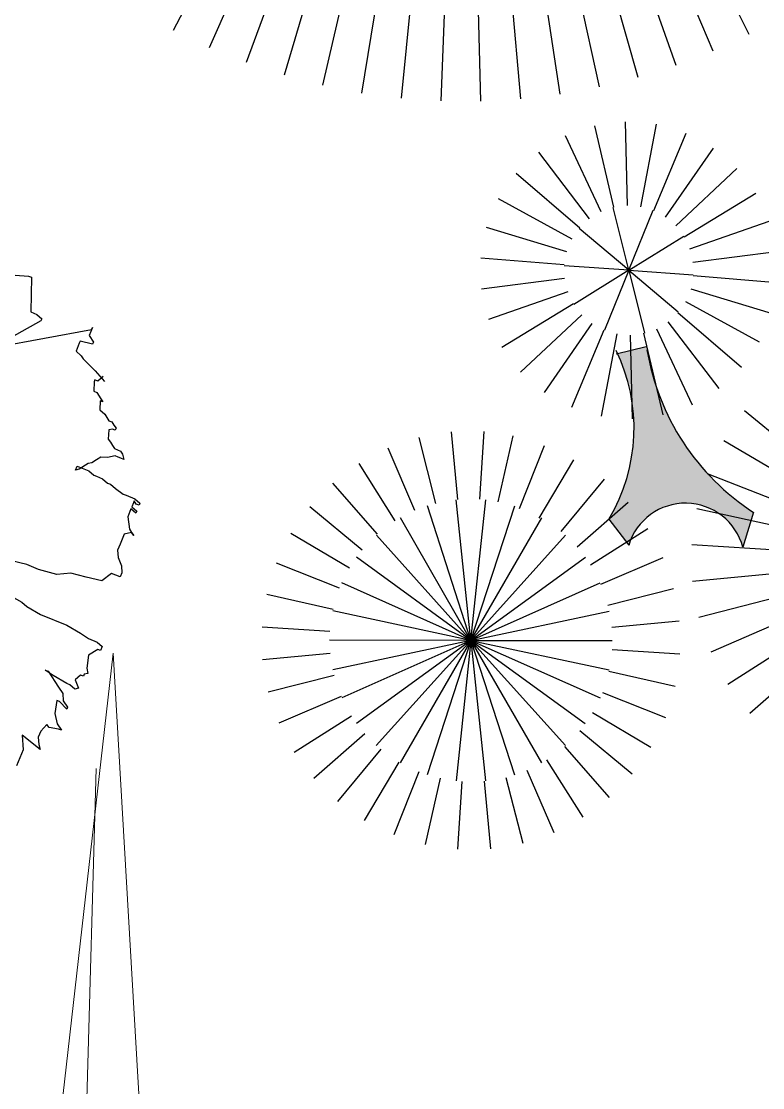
# Model space of a CAD drawing. Header units: millimetres. Extents: x 111 to 1506, y 14 to 566.
# Drawn here: x 209.143 to 211.185, y 111.682 to 114.618 of the extents above; entities that cross this region are included whole.
import ezdxf

# ---------------------------------------------------------------- set-up
doc = ezdxf.new("R2010")
doc.units = ezdxf.units.MM
doc.layers.add('fer', color=8, linetype='Continuous')
doc.layers.add('FURN', color=253, linetype='Continuous')
doc.layers.add('Trees', color=82, linetype='Continuous', lineweight=0)

# ---------------------------------------------------------------- blocks, each defined once
blk = doc.blocks.new('km')
at = {"layer": 'FURN', "color": 62}
for p, q in [((1581.2444, 47.5173), (1582.1269, 48.5232)), ((1581.3296, 47.5666), (1582.2071, 48.4483)), ((1581.4229, 47.6072), (1582.2823, 48.3686)), ((1581.5223, 47.6371), (1582.3525, 48.2842)), ((1581.6259, 47.6551), (1582.4172, 48.1956)), ((1581.7319, 47.6606), (1582.4761, 48.1032)), ((1581.8384, 47.6531), (1582.5292, 48.0072)), ((1581.9436, 47.6325), (1582.5762, 47.908)), ((1582.0458, 47.5991), (1582.6168, 47.8062)), ((1582.1434, 47.5532), (1582.6509, 47.7019)), ((1582.2348, 47.4955), (1582.6785, 47.5957)), ((1582.3185, 47.4268), (1582.6993, 47.4881)), ((1582.3931, 47.3482), (1582.7133, 47.3793)), ((1582.4575, 47.2609), (1582.7204, 47.2698)), ((1580.9754, 47.2108), (1582.7207, 47.1601)), ((1582.5515, 47.0656), (1582.7141, 47.0506))]:
    blk.add_line(p, q, dxfattribs=at)
blk = doc.blocks.new('0Q62D')
at = {"color": 0, "linetype": 'ByBlock'}
for p, q in [((0.05, -1.18), (0, -0.42)), ((0.12, -0.52), (0.05, -1.18)), ((0.04, -1.08), (0.05, -0.56))]:
    blk.add_line(p, q, dxfattribs=at)
blk = doc.blocks.new('*E434321')
at = {"layer": 'Trees', "linetype": 'ByBlock', "xscale": -0.3276657665147431, "yscale": 0.3276657665147695, "zscale": 0.3276657665147513, "rotation": 77.65882791872079}
blk.add_blockref('0Q62D', (0.57083, -0.51709), dxfattribs=at)
blk = doc.blocks.new('tr')
at = {"layer": 'fer', "color": 97}
for p, q in [((1378.7648, 206.7174), (1378.7707, 206.7347)), ((1378.7648, 206.7174), (1378.7707, 206.7347)), ((1378.7707, 206.7347), (1378.7827, 206.7347)), ((1378.7707, 206.7347), (1378.7707, 206.7347)), ((1378.7707, 206.7347), (1378.7827, 206.7347)), ((1378.7707, 206.7347), (1378.7707, 206.7347)), ((1378.7827, 206.7347), (1378.7827, 206.7261)), ((1378.7827, 206.7347), (1378.7827, 206.7261)), ((1378.7827, 206.7261), (1378.8065, 206.7087)), ((1378.7827, 206.7261), (1378.7827, 206.7261)), ((1378.7827, 206.7261), (1378.8065, 206.7087)), ((1378.7827, 206.7261), (1378.7827, 206.7261)), ((1378.8422, 206.7174), (1378.8541, 206.7261)), ((1378.8422, 206.7174), (1378.8541, 206.7261)), ((1378.8541, 206.7261), (1378.86, 206.7174)), ((1378.8541, 206.7261), (1378.8541, 206.7261)), ((1378.8541, 206.7261), (1378.86, 206.7174)), ((1378.8541, 206.7261), (1378.8541, 206.7261)), ((1378.4434, 206.6827), (1378.4494, 206.6914)), ((1378.4434, 206.6827), (1378.4494, 206.6914)), ((1378.4553, 206.7001), (1378.4494, 206.6914)), ((1378.4494, 206.6914), (1378.4553, 206.7001)), ((1378.4553, 206.7001), (1378.4494, 206.6914)), ((1378.4494, 206.6914), (1378.4553, 206.7001)), ((1378.4494, 206.6914), (1378.4613, 206.6741)), ((1378.4494, 206.6914), (1378.4613, 206.6741)), ((1378.5268, 206.6827), (1378.5446, 206.7001)), ((1378.5268, 206.6827), (1378.5446, 206.7001)), ((1378.5446, 206.7001), (1378.5625, 206.7087)), ((1378.5446, 206.7001), (1378.5625, 206.7087)), ((1378.5446, 206.7001), (1378.5446, 206.7001)), ((1378.5446, 206.7001), (1378.5446, 206.7001)), ((1378.5625, 206.7087), (1378.5744, 206.7087)), ((1378.5625, 206.7087), (1378.5625, 206.7087)), ((1378.5625, 206.7087), (1378.5744, 206.7087)), ((1378.5625, 206.7087), (1378.5625, 206.7087)), ((1378.5744, 206.7087), (1378.5744, 206.6827)), ((1378.5744, 206.7087), (1378.5744, 206.7087)), ((1378.5744, 206.7087), (1378.5744, 206.6827)), ((1378.5744, 206.7087), (1378.5744, 206.7087)), ((1378.7588, 206.6654), (1378.7648, 206.6914)), ((1378.7588, 206.6654), (1378.7648, 206.6914)), ((1378.7648, 206.6914), (1378.7648, 206.7174)), ((1378.7648, 206.6914), (1378.7648, 206.7174)), ((1378.8065, 206.7087), (1378.8422, 206.7174)), ((1378.8065, 206.7087), (1378.8422, 206.7174)), ((1378.86, 206.7174), (1378.866, 206.7174)), ((1378.86, 206.7174), (1378.866, 206.7174)), ((1378.866, 206.7174), (1378.866, 206.7087)), ((1378.866, 206.7174), (1378.866, 206.7087)), ((1378.866, 206.7087), (1378.8838, 206.7001)), ((1378.866, 206.7087), (1378.8838, 206.7001)), ((1378.8838, 206.7001), (1378.9017, 206.7174)), ((1378.8838, 206.7001), (1378.9017, 206.7174)), ((1378.9017, 206.7174), (1378.9076, 206.7087)), ((1378.9017, 206.7174), (1378.9076, 206.7087)), ((1378.9076, 206.7087), (1378.9017, 206.6914)), ((1378.9076, 206.7087), (1378.9017, 206.6914)), ((1378.9017, 206.6914), (1378.9017, 206.6827)), ((1378.9017, 206.6914), (1378.9017, 206.6827)), ((1378.9314, 206.6827), (1378.9493, 206.6914)), ((1378.9314, 206.6827), (1378.9493, 206.6914)), ((1378.9493, 206.6914), (1378.9612, 206.7087)), ((1378.9493, 206.6914), (1378.9612, 206.7087)), ((1378.9671, 206.7087), (1378.9552, 206.6827)), ((1378.9671, 206.7087), (1378.9552, 206.6827)), ((1378.9612, 206.7087), (1378.9671, 206.7087)), ((1378.9612, 206.7087), (1378.9671, 206.7087)), ((1378.9909, 206.6827), (1379.0147, 206.7001)), ((1378.9909, 206.6827), (1379.0147, 206.7001)), ((1379.0147, 206.7001), (1379.0266, 206.7174)), ((1379.0147, 206.7001), (1379.0266, 206.7174)), ((1379.0266, 206.7174), (1379.0266, 206.7087)), ((1379.0266, 206.7174), (1379.0266, 206.7087)), ((1379.0266, 206.7087), (1379.0326, 206.6827)), ((1379.0266, 206.7087), (1379.0326, 206.6827)), ((1378.3601, 206.6654), (1378.3661, 206.6827)), ((1378.3601, 206.6654), (1378.3661, 206.6827)), ((1378.3601, 206.6394), (1378.3601, 206.6654)), ((1378.3601, 206.6394), (1378.3601, 206.6654)), ((1378.3661, 206.6827), (1378.372, 206.6827)), ((1378.3661, 206.6827), (1378.372, 206.6827)), ((1378.372, 206.6741), (1378.3661, 206.6654)), ((1378.372, 206.6741), (1378.3661, 206.6654)), ((1378.3661, 206.6654), (1378.372, 206.6654)), ((1378.3661, 206.6654), (1378.372, 206.6654)), ((1378.372, 206.6827), (1378.372, 206.6741)), ((1378.372, 206.6827), (1378.372, 206.6741)), ((1378.372, 206.6654), (1378.3839, 206.6654)), ((1378.372, 206.6654), (1378.3839, 206.6654)), ((1378.3839, 206.6654), (1378.3899, 206.6827)), ((1378.3839, 206.6654), (1378.3899, 206.6827)), ((1378.3958, 206.6827), (1378.3899, 206.6654)), ((1378.3899, 206.6827), (1378.3958, 206.6827)), ((1378.3958, 206.6827), (1378.3899, 206.6654)), ((1378.3899, 206.6827), (1378.3958, 206.6827)), ((1378.3899, 206.6654), (1378.4137, 206.6654)), ((1378.3899, 206.6654), (1378.4137, 206.6654)), ((1378.4137, 206.6654), (1378.4434, 206.6827)), ((1378.4137, 206.6654), (1378.4434, 206.6827)), ((1378.4613, 206.6741), (1378.491, 206.6741)), ((1378.4613, 206.6741), (1378.491, 206.6741)), ((1378.491, 206.6741), (1378.5089, 206.6741)), ((1378.491, 206.6741), (1378.5089, 206.6741)), ((1378.5089, 206.6741), (1378.5268, 206.6827)), ((1378.5089, 206.6741), (1378.5268, 206.6827)), ((1378.5744, 206.6827), (1378.6041, 206.6654)), ((1378.5744, 206.6827), (1378.6041, 206.6654)), ((1378.6041, 206.6654), (1378.6101, 206.6221)), ((1378.6041, 206.6654), (1378.6101, 206.6221)), ((1378.7529, 206.6221), (1378.7588, 206.6654)), ((1378.7529, 206.6221), (1378.7588, 206.6654)), ((1378.8898, 206.6221), (1378.9195, 206.6654)), ((1378.8898, 206.6221), (1378.9195, 206.6654)), ((1378.9017, 206.6827), (1378.8957, 206.6394)), ((1378.9017, 206.6827), (1378.8957, 206.6394)), ((1378.9195, 206.6654), (1378.9314, 206.6827)), ((1378.9195, 206.6654), (1378.9314, 206.6827)), ((1378.9552, 206.6741), (1378.9909, 206.6827)), ((1378.9552, 206.6827), (1378.9552, 206.6741)), ((1378.9552, 206.6741), (1378.9909, 206.6827)), ((1378.9552, 206.6827), (1378.9552, 206.6741)), ((1379.0326, 206.6827), (1379.0266, 206.6741)), ((1379.0326, 206.6827), (1379.0266, 206.6741)), ((1379.0266, 206.6741), (1379.0505, 206.6654)), ((1379.0266, 206.6741), (1379.0505, 206.6654)), ((1379.0505, 206.6654), (1379.0683, 206.6654)), ((1379.0505, 206.6654), (1379.0683, 206.6654)), ((1379.0683, 206.6654), (1379.0862, 206.6741)), ((1379.0683, 206.6654), (1379.0862, 206.6741)), ((1379.0981, 206.6827), (1379.0802, 206.6221)), ((1379.0981, 206.6827), (1379.0802, 206.6221)), ((1379.0862, 206.6741), (1379.0981, 206.6827)), ((1379.0862, 206.6741), (1379.0981, 206.6827)), ((1378.3542, 206.6047), (1378.3601, 206.6307)), ((1378.3542, 206.6047), (1378.3601, 206.6307)), ((1378.3601, 206.6307), (1378.3601, 206.6394)), ((1378.3601, 206.6307), (1378.3601, 206.6394)), ((1378.8957, 206.6394), (1378.8898, 206.6134)), ((1378.8957, 206.6394), (1378.8898, 206.6134)), ((1379.0802, 206.6221), (1379.1159, 206.6394)), ((1379.0802, 206.6221), (1379.1159, 206.6394)), ((1379.1159, 206.6394), (1379.1635, 206.6394)), ((1379.1159, 206.6394), (1379.1635, 206.6394)), ((1378.3482, 206.5874), (1378.3542, 206.6047)), ((1378.3482, 206.5874), (1378.3542, 206.6047)), ((1378.6101, 206.6221), (1378.616, 206.5788)), ((1378.6101, 206.6221), (1378.616, 206.5788)), ((1378.7529, 206.5441), (1378.7529, 206.6221)), ((1378.7529, 206.5441), (1378.7529, 206.6221)), ((1378.8898, 206.6134), (1378.8898, 206.6221)), ((1378.8898, 206.6134), (1378.8898, 206.6221)), ((1378.253, 206.5788), (1378.259, 206.5874)), ((1378.253, 206.5788), (1378.259, 206.5874)), ((1378.253, 206.5614), (1378.253, 206.5788)), ((1378.253, 206.5614), (1378.253, 206.5788)), ((1378.259, 206.5874), (1378.2709, 206.5961)), ((1378.259, 206.5874), (1378.2709, 206.5961)), ((1378.259, 206.5874), (1378.259, 206.5874)), ((1378.259, 206.5874), (1378.259, 206.5874)), ((1378.2709, 206.5961), (1378.2709, 206.5874)), ((1378.2709, 206.5961), (1378.2709, 206.5874)), ((1378.2709, 206.5874), (1378.2709, 206.5788)), ((1378.2709, 206.5874), (1378.2709, 206.5788)), ((1378.2709, 206.5788), (1378.2709, 206.5701)), ((1378.2709, 206.5788), (1378.2709, 206.5788)), ((1378.2709, 206.5788), (1378.2709, 206.5701)), ((1378.2709, 206.5788), (1378.2709, 206.5788)), ((1378.3423, 206.5614), (1378.3482, 206.5788)), ((1378.3423, 206.5614), (1378.3482, 206.5788)), ((1378.3482, 206.5788), (1378.3482, 206.5874)), ((1378.3482, 206.5788), (1378.3482, 206.5874)), ((1378.616, 206.5788), (1378.6339, 206.5441)), ((1378.616, 206.5788), (1378.6339, 206.5441)), ((1378.1935, 206.5354), (1378.1994, 206.5441)), ((1378.1935, 206.5354), (1378.1994, 206.5441)), ((1378.1994, 206.5441), (1378.2054, 206.5441)), ((1378.1994, 206.5441), (1378.2054, 206.5441)), ((1378.2054, 206.5441), (1378.2054, 206.5354)), ((1378.2054, 206.5441), (1378.2054, 206.5441)), ((1378.2054, 206.5441), (1378.2054, 206.5354)), ((1378.2054, 206.5441), (1378.2054, 206.5441)), ((1378.2351, 206.5354), (1378.2411, 206.5441)), ((1378.2351, 206.5354), (1378.2411, 206.5441)), ((1378.2411, 206.5441), (1378.2471, 206.5528)), ((1378.2411, 206.5441), (1378.2471, 206.5528)), ((1378.2471, 206.5528), (1378.253, 206.5614)), ((1378.2471, 206.5528), (1378.253, 206.5614)), ((1378.2709, 206.5701), (1378.2828, 206.5528)), ((1378.2709, 206.5701), (1378.2828, 206.5528)), ((1378.2828, 206.5528), (1378.2887, 206.5354)), ((1378.2828, 206.5528), (1378.2887, 206.5354)), ((1378.3423, 206.5441), (1378.3423, 206.5614)), ((1378.3423, 206.5441), (1378.3423, 206.5614)), ((1378.3423, 206.5441), (1378.3423, 206.5441)), ((1378.3423, 206.5354), (1378.3423, 206.5441)), ((1378.3423, 206.5441), (1378.3423, 206.5441)), ((1378.3423, 206.5354), (1378.3423, 206.5441)), ((1378.6339, 206.5441), (1378.6398, 206.4921)), ((1378.6339, 206.5441), (1378.6398, 206.4921)), ((1378.7469, 206.5008), (1378.7529, 206.5441)), ((1378.7469, 206.5008), (1378.7529, 206.5441)), ((1378.1756, 206.5008), (1378.1875, 206.5181)), ((1378.1756, 206.5008), (1378.1875, 206.5181)), ((1378.1875, 206.5268), (1378.1935, 206.5354)), ((1378.1875, 206.5268), (1378.1935, 206.5354)), ((1378.1875, 206.5181), (1378.1875, 206.5268)), ((1378.1875, 206.5181), (1378.1875, 206.5268)), ((1378.2054, 206.5354), (1378.2113, 206.5268)), ((1378.2054, 206.5354), (1378.2054, 206.5354)), ((1378.2054, 206.5354), (1378.2113, 206.5268)), ((1378.2054, 206.5354), (1378.2054, 206.5354)), ((1378.2113, 206.5268), (1378.2351, 206.5354)), ((1378.2113, 206.5268), (1378.2351, 206.5354)), ((1378.2351, 206.5354), (1378.2351, 206.5354)), ((1378.2351, 206.5354), (1378.2351, 206.5354)), ((1378.2887, 206.5354), (1378.3006, 206.5268)), ((1378.2887, 206.5354), (1378.3006, 206.5268)), ((1378.3006, 206.5268), (1378.3125, 206.5181)), ((1378.3006, 206.5268), (1378.3125, 206.5181)), ((1378.3125, 206.5181), (1378.3185, 206.5094)), ((1378.3125, 206.5181), (1378.3185, 206.5094)), ((1378.3363, 206.5181), (1378.3423, 206.5354)), ((1378.3363, 206.5181), (1378.3423, 206.5354)), ((1378.3363, 206.4834), (1378.3363, 206.5181)), ((1378.3363, 206.4834), (1378.3363, 206.5181)), ((1378.1697, 206.4834), (1378.1756, 206.5008)), ((1378.1697, 206.4834), (1378.1756, 206.5008)), ((1378.3185, 206.5094), (1378.3423, 206.4921)), ((1378.3185, 206.5094), (1378.3423, 206.4921)), ((1378.3423, 206.4921), (1378.3482, 206.4834)), ((1378.3423, 206.4921), (1378.3482, 206.4834)), ((1378.6398, 206.4921), (1378.6398, 206.4574)), ((1378.6398, 206.4921), (1378.6398, 206.4574)), ((1378.741, 206.4834), (1378.7469, 206.5008)), ((1378.741, 206.4834), (1378.7469, 206.5008)), ((1378.0745, 206.4314), (1378.0923, 206.4661)), ((1378.0745, 206.4314), (1378.0923, 206.4661)), ((1378.0804, 206.4574), (1378.0983, 206.4488)), ((1378.0804, 206.4574), (1378.0983, 206.4488)), ((1378.128, 206.4574), (1378.1399, 206.4748)), ((1378.128, 206.4574), (1378.1399, 206.4748)), ((1378.128, 206.4574), (1378.128, 206.4574)), ((1378.128, 206.4574), (1378.128, 206.4574)), ((1378.128, 206.4574), (1378.128, 206.4574)), ((1378.128, 206.4488), (1378.128, 206.4574)), ((1378.128, 206.4574), (1378.128, 206.4574)), ((1378.128, 206.4574), (1378.128, 206.4574)), ((1378.128, 206.4574), (1378.128, 206.4574)), ((1378.128, 206.4488), (1378.128, 206.4574)), ((1378.1399, 206.4748), (1378.1459, 206.4834)), ((1378.1399, 206.4748), (1378.1459, 206.4834)), ((1378.1399, 206.4748), (1378.1399, 206.4748)), ((1378.1399, 206.4748), (1378.1399, 206.4748)), ((1378.1459, 206.4748), (1378.1697, 206.4834)), ((1378.1459, 206.4834), (1378.1459, 206.4748)), ((1378.1459, 206.4748), (1378.1697, 206.4834)), ((1378.1459, 206.4834), (1378.1459, 206.4748)), ((1378.3363, 206.4834), (1378.3363, 206.4834)), ((1378.3482, 206.4834), (1378.3363, 206.4834)), ((1378.3363, 206.4834), (1378.3363, 206.4834)), ((1378.3482, 206.4834), (1378.3363, 206.4834)), ((1378.6398, 206.4574), (1378.6458, 206.4141)), ((1378.6398, 206.4574), (1378.6458, 206.4141)), ((1378.7231, 206.3448), (1378.741, 206.4834)), ((1378.7231, 206.3448), (1378.741, 206.4834)), ((1378.0566, 206.3881), (1378.0745, 206.4314)), ((1378.0566, 206.3881), (1378.0745, 206.4314)), ((1378.0983, 206.4488), (1378.0983, 206.4401)), ((1378.0983, 206.4488), (1378.0983, 206.4488)), ((1378.0983, 206.4488), (1378.0983, 206.4401)), ((1378.0983, 206.4488), (1378.0983, 206.4488)), ((1378.0983, 206.4401), (1378.1042, 206.4401)), ((1378.0983, 206.4401), (1378.0983, 206.4401)), ((1378.0983, 206.4401), (1378.1042, 206.4401)), ((1378.0983, 206.4401), (1378.0983, 206.4401)), ((1378.1042, 206.4401), (1378.128, 206.4488)), ((1378.1042, 206.4401), (1378.128, 206.4488)), ((1377.9912, 206.3794), (1378.0031, 206.3968)), ((1377.9912, 206.3794), (1378.0031, 206.3968)), ((1378.0031, 206.3968), (1378.009, 206.3968)), ((1378.0031, 206.3968), (1378.009, 206.3968)), ((1378.009, 206.3968), (1378.015, 206.3621)), ((1378.009, 206.3968), (1378.015, 206.3621)), ((1377.9674, 206.3794), (1377.9912, 206.3794)), ((1377.9733, 206.3794), (1377.9674, 206.3794)), ((1377.9674, 206.3794), (1377.9912, 206.3794)), ((1377.9733, 206.3794), (1377.9674, 206.3794)), ((1378.1221, 206.1455), (1377.9733, 206.3794)), ((1378.1221, 206.1455), (1377.9733, 206.3794)), ((1378.0447, 206.3621), (1378.0507, 206.3794)), ((1378.0447, 206.3621), (1378.0507, 206.3794)), ((1378.0507, 206.3794), (1378.0566, 206.3881)), ((1378.0507, 206.3794), (1378.0566, 206.3881)), ((1378.0566, 206.3881), (1378.0566, 206.3881)), ((1378.0566, 206.3881), (1378.0566, 206.3881)), ((1378.015, 206.3621), (1378.0209, 206.3621)), ((1378.015, 206.3621), (1378.0209, 206.3621)), ((1378.0209, 206.3621), (1378.0447, 206.3621)), ((1378.0209, 206.3621), (1378.0447, 206.3621)), ((1377.9912, 206.2235), (1377.9971, 206.2408)), ((1377.9912, 206.2235), (1377.9971, 206.2408)), ((1377.9912, 206.2061), (1377.9912, 206.2235)), ((1377.9912, 206.2061), (1377.9912, 206.2235)), ((1377.9971, 206.2408), (1378.0031, 206.2408)), ((1377.9971, 206.2408), (1378.0031, 206.2408)), ((1378.0031, 206.2408), (1378.1221, 206.1455)), ((1378.0031, 206.2408), (1378.1221, 206.1455)), ((1377.9019, 206.1715), (1377.9912, 206.2061)), ((1377.9019, 206.1715), (1377.9912, 206.2061)), ((1377.9019, 206.1628), (1377.9019, 206.1715)), ((1377.9019, 206.1628), (1377.9019, 206.1715)), ((1377.9138, 206.1281), (1377.9019, 206.1628)), ((1377.9138, 206.1281), (1377.9019, 206.1628))]:
    blk.add_line(p, q, dxfattribs=at)
blk = doc.blocks.new('abri')
at = {"layer": 'FURN'}
blk.add_hatch(color=256, dxfattribs=at).paths.add_polyline_path([(1541.4483, 14.7988), (1541.5053, 14.8935, -0.755152), (1541.367, 15.2521), (1541.2444, 15.2412, -0.169075), (1540.9762, 14.779), (1540.8625, 14.6983), (1540.9211, 14.6158, -0.248562)])
for p, q in [((1541.5355, 15.6539), (1541.8764, 15.4846)), ((1541.503, 15.5996), (1541.8132, 15.3791)), ((1541.4623, 15.551), (1541.7343, 15.2847)), ((1541.4146, 15.5094), (1541.6415, 15.2038)), ((1541.3609, 15.4757), (1541.5372, 15.1384)), ((1541.0532, 15.4483), (1540.9393, 15.0851)), ((1541.115, 15.4342), (1541.0593, 15.0576)), ((1541.1781, 15.4299), (1541.1821, 15.0492)), ((1541.2412, 15.4355), (1541.3047, 15.0601)), ((1541.3027, 15.4509), (1541.424, 15.0901)), ((1541.2444, 15.2412), (1541.367, 15.2521)), ((1541.9232, 14.9911), (1541.8857, 15.2164)), ((1541.9975, 14.9976), (1541.9958, 15.2259)), ((1542.072, 14.9923), (1542.106, 15.2181)), ((1541.8507, 14.9732), (1541.7785, 15.1898)), ((1542.1447, 14.9754), (1542.2137, 15.1931)), ((1541.7819, 14.9441), (1541.6767, 15.1468)), ((1542.2139, 14.9474), (1542.3161, 15.1516)), ((1541.7186, 14.9046), (1541.5829, 15.0883)), ((1542.2779, 14.9088), (1542.4107, 15.0946)), ((1540.6274, 14.7628), (1540.601, 15.0437)), ((1540.6729, 14.7622), (1540.7056, 15.0426)), ((1540.5827, 14.7538), (1540.4986, 15.0232)), ((1540.7173, 14.7523), (1540.8076, 15.0197)), ((1541.6622, 14.8557), (1541.4995, 15.0159)), ((1542.335, 14.8608), (1542.4953, 15.0235)), ((1540.5409, 14.7357), (1540.4026, 14.9817)), ((1540.7587, 14.7333), (1540.9026, 14.9761)), ((1541.6141, 14.7985), (1541.4284, 14.9313)), ((1542.384, 14.8044), (1542.5677, 14.94)), ((1540.5038, 14.7094), (1540.3173, 14.9212)), ((1540.7952, 14.7061), (1540.9864, 14.9137)), ((1541.4483, 14.7988), (1541.5053, 14.8935)), ((1540.473, 14.6759), (1540.2465, 14.8443)), ((1540.8253, 14.6719), (1541.0555, 14.8352)), ((1541.5756, 14.7346), (1541.3713, 14.8367)), ((1542.4235, 14.741), (1542.6261, 14.8463)), ((1540.4498, 14.6367), (1540.1932, 14.7544)), ((1540.8477, 14.6323), (1541.1067, 14.7441)), ((1541.5476, 14.6654), (1541.3298, 14.7343)), ((1542.4525, 14.6723), (1542.6692, 14.7445)), ((1540.9237, 14.6121), (1540.8636, 14.6969)), ((1540.4352, 14.5936), (1540.1598, 14.6554)), ((1540.8612, 14.5888), (1541.1379, 14.6444)), ((1541.5342, 14.5804), (1541.3084, 14.6144)), ((1542.4705, 14.5998), (1542.6958, 14.6373)), ((1540.4299, 14.5484), (1540.1477, 14.5515)), ((1540.8655, 14.5435), (1541.1477, 14.5403)), ((1540.4342, 14.503), (1540.1575, 14.4475)), ((1540.8602, 14.4982), (1541.1356, 14.4365)), ((1541.5289, 14.5059), (1541.3006, 14.5041)), ((1542.477, 14.5254), (1542.7053, 14.5272)), ((1540.4478, 14.4596), (1540.1887, 14.3477)), ((1540.8457, 14.4551), (1541.1022, 14.3374)), ((1541.5354, 14.4315), (1541.3101, 14.3941)), ((1542.4717, 14.451), (1542.6975, 14.4169)), ((1540.4701, 14.4199), (1540.2399, 14.2566)), ((1540.8225, 14.4159), (1541.0489, 14.2475)), ((1540.5002, 14.3857), (1540.309, 14.1781)), ((1540.5367, 14.3585), (1540.3928, 14.1157)), ((1540.7545, 14.3561), (1540.8928, 14.1101)), ((1540.7916, 14.3824), (1540.9781, 14.1706)), ((1541.5498, 14.3713), (1541.3332, 14.2991)), ((1542.4548, 14.3782), (1542.6725, 14.3093)), ((1540.5781, 14.3396), (1540.4879, 14.0722)), ((1540.6225, 14.3296), (1540.5898, 14.0493)), ((1540.668, 14.3291), (1540.6944, 14.0481)), ((1540.7127, 14.338), (1540.7969, 14.0687)), ((1541.5789, 14.3026), (1541.3762, 14.1973)), ((1542.4267, 14.309), (1542.631, 14.2069)), ((1542.3882, 14.2451), (1542.574, 14.1123)), ((1541.6184, 14.2392), (1541.4347, 14.1036)), ((1541.6673, 14.1828), (1541.5071, 14.0201)), ((1542.3402, 14.1879), (1542.5029, 14.0277)), ((1542.2838, 14.139), (1542.4194, 13.9553)), ((1541.7245, 14.1348), (1541.5916, 13.949)), ((1541.7884, 14.0962), (1541.6863, 13.892)), ((1541.8576, 14.0682), (1541.7887, 13.8505)), ((1542.1517, 14.0704), (1542.2239, 13.8538)), ((1542.2204, 14.0995), (1542.3256, 13.8968)), ((1541.9303, 14.0513), (1541.8963, 13.8255)), ((1542.0048, 14.046), (1542.0066, 13.8176)), ((1542.0792, 14.0524), (1542.1166, 13.8272))]:
    blk.add_line(p, q, dxfattribs=at)
at = {"layer": 'FURN', "color": 62}
for p, q in [((1542.0012, 14.5218), (1541.8226, 14.9628)), ((1542.0012, 14.5218), (1541.9182, 14.9903)), ((1542.0012, 14.5218), (1542.0174, 14.9973)), ((1542.0012, 14.5218), (1542.1159, 14.9835)), ((1542.0012, 14.5218), (1542.2094, 14.9496)), ((1542.0012, 14.5218), (1541.7348, 14.916)), ((1542.0012, 14.5218), (1542.2938, 14.897)), ((1542.0012, 14.5218), (1541.6586, 14.852)), ((1542.0012, 14.5218), (1542.3654, 14.8279)), ((1540.6477, 14.5459), (1540.5804, 14.753)), ((1540.6477, 14.5459), (1540.715, 14.753)), ((1542.0012, 14.5218), (1541.5975, 14.7736)), ((1542.0012, 14.5218), (1542.4211, 14.7455)), ((1542.0012, 14.5218), (1541.5539, 14.6841)), ((1540.6477, 14.5459), (1540.4715, 14.6739)), ((1540.6477, 14.5459), (1540.8239, 14.6739)), ((1542.0012, 14.5218), (1542.4584, 14.6533)), ((1542.0012, 14.5218), (1541.53, 14.5876)), ((1540.6477, 14.5459), (1540.4299, 14.5459)), ((1540.6477, 14.5459), (1540.4715, 14.4179)), ((1540.6477, 14.5459), (1540.5804, 14.3388)), ((1540.6477, 14.5459), (1540.8655, 14.5459)), ((1540.6477, 14.5459), (1540.715, 14.3388)), ((1540.6477, 14.5459), (1540.8239, 14.4179)), ((1542.0012, 14.5218), (1542.4758, 14.5554)), ((1542.0012, 14.5218), (1541.5266, 14.4882)), ((1542.0012, 14.5218), (1541.5439, 14.3903)), ((1542.0012, 14.5218), (1541.5813, 14.2981)), ((1542.0012, 14.5218), (1541.637, 14.2157)), ((1542.0012, 14.5218), (1541.7086, 14.1466)), ((1542.0012, 14.5218), (1541.793, 14.094)), ((1542.0012, 14.5218), (1541.8865, 14.06)), ((1542.0012, 14.5218), (1541.985, 14.0463)), ((1542.0012, 14.5218), (1542.3437, 14.1916)), ((1542.0012, 14.5218), (1542.4049, 14.27)), ((1542.0012, 14.5218), (1542.4484, 14.3594)), ((1542.0012, 14.5218), (1542.4724, 14.456)), ((1542.0012, 14.5218), (1542.0842, 14.0533)), ((1542.0012, 14.5218), (1542.1798, 14.0808)), ((1542.0012, 14.5218), (1542.2676, 14.1276))]:
    blk.add_line(p, q, dxfattribs=at)
at = {"layer": 'FURN'}
for centre, radius, start, end in [((1541.4872, 15.0925), 0.1998, 126.9755, 275.2089), ((1540.4465, 15.3953), 0.8127, 301.6104, 349.0648), ((1541.3574, 14.2098), 0.596, 81.2227, 138.1085)]:
    blk.add_arc(centre, radius, start, end, dxfattribs=at)

msp = doc.modelspace()

# ---------------------------------------------------------------- block references
at = {"lineweight": 100, "rotation": 247.9147716791316}
for name, p in [('km', (761.04112, 1598.86601)), ('tr', (536.19833, 1468.2298))]:
    msp.add_blockref(name, p, dxfattribs=at)
at = {"lineweight": 100, "xscale": 0.8182511777390739, "yscale": 0.8182511777390739, "zscale": 0.8182511777390739, "rotation": 247.9147716791316}
msp.add_blockref('abri', (673.76864, 1286.54555), dxfattribs=at)
at = {"layer": 'Trees', "xscale": 9.742862912486911, "yscale": 9.742862912486911, "zscale": 9.742862912486911, "rotation": 99.61477346508465}
msp.add_blockref('*E434321', (205.01947, 102.79797), dxfattribs=at)

doc.saveas('drawing.dxf')
